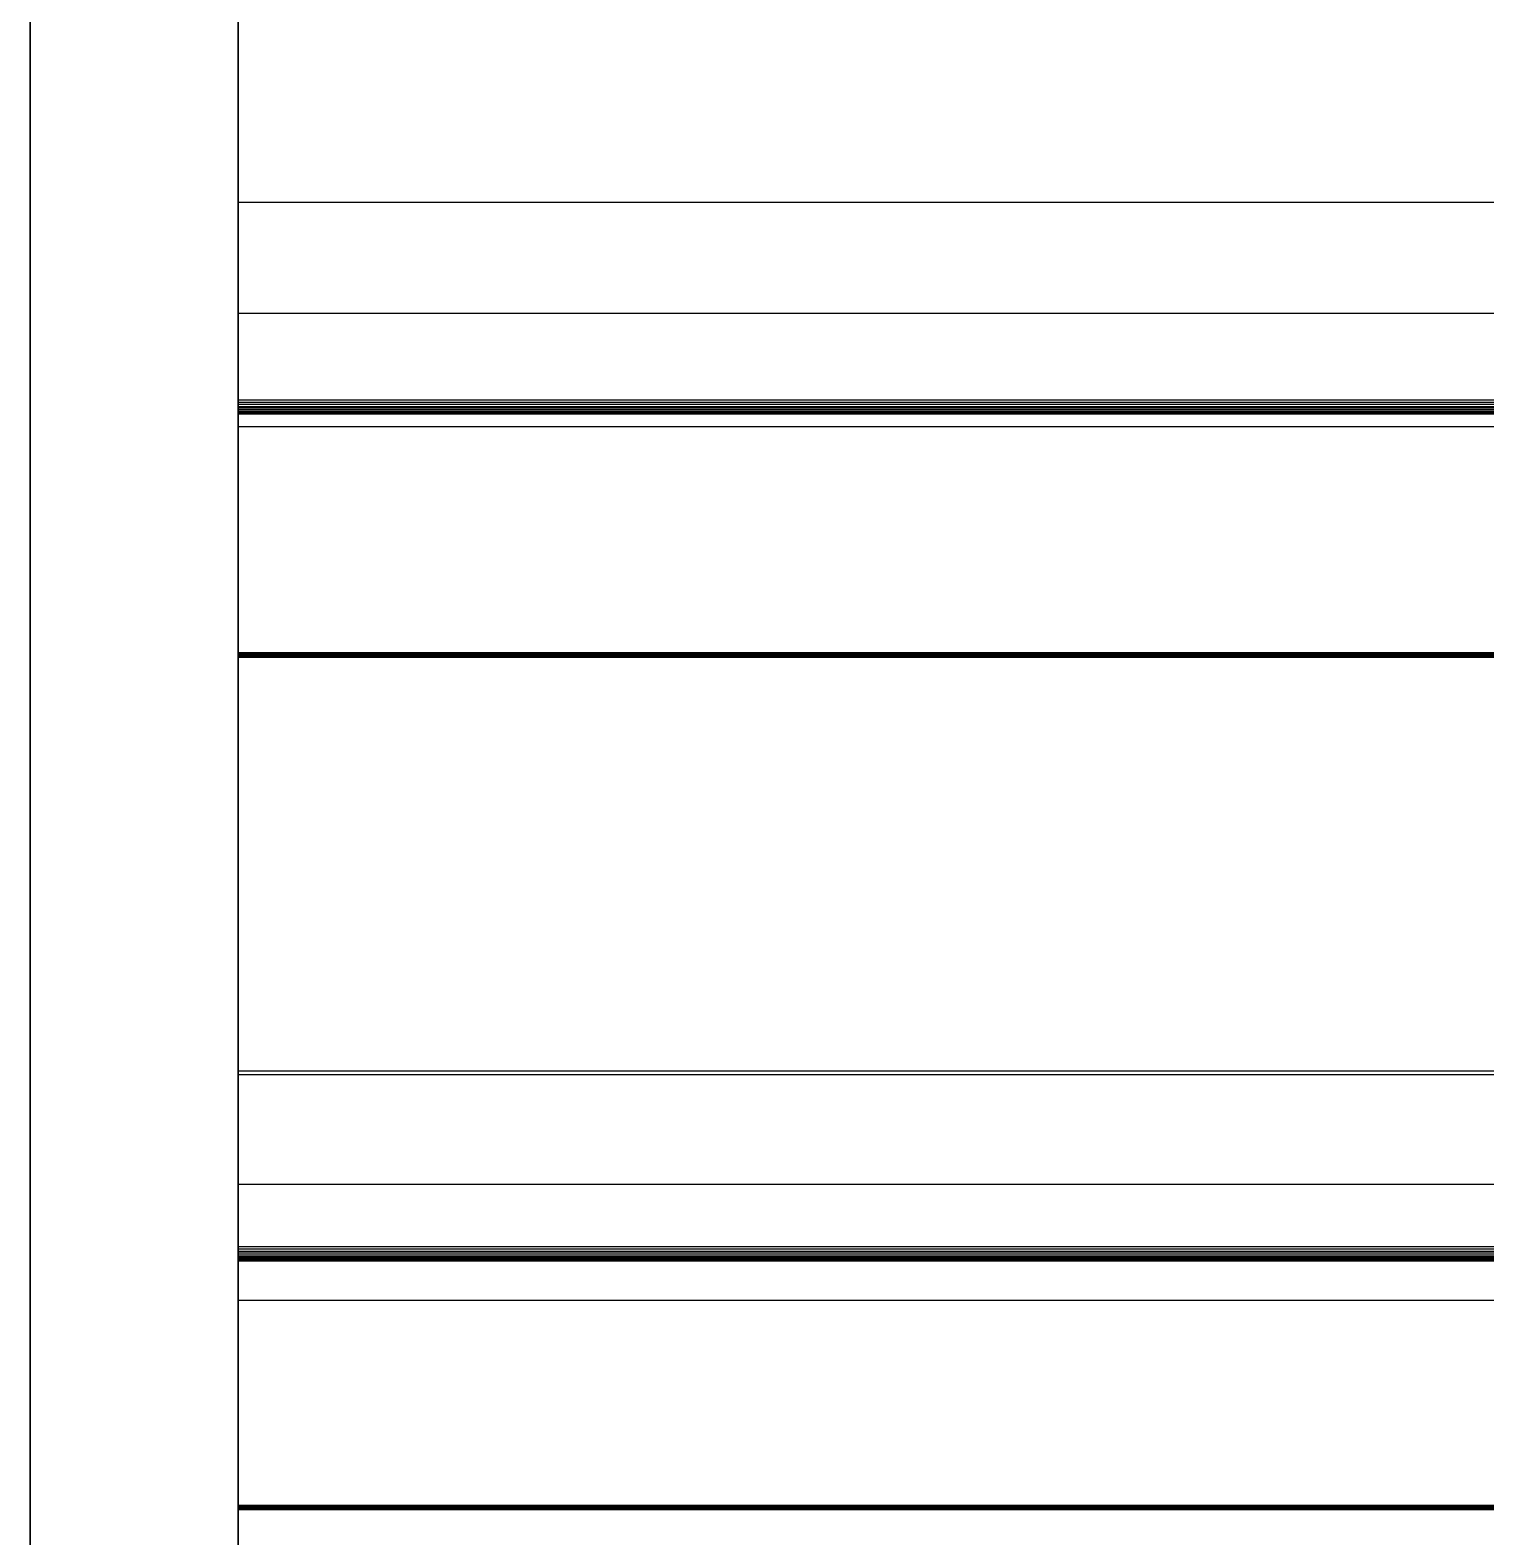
# Model space of a CAD drawing. Header units: millimetres. Extents: x -85 to 1059, y -155 to 155.
# Drawn here: x 1000 to 1003.5, y 114.548 to 118.171 of the extents above; entities that cross this region are included whole.
import ezdxf

# ---------------------------------------------------------------- set-up
doc = ezdxf.new("R2010")
doc.units = ezdxf.units.MM
doc.header["$MEASUREMENT"] = 0
doc.layers.add('Default', color=7, linetype='Continuous', true_color=0x000000)

msp = doc.modelspace()

# ---------------------------------------------------------------- linework, layer by layer
at = {"layer": 'Default'}
for points, knots in [([(1000, 0, -154), (1000, -154, -154), (1000, -154), (1000, -154, 154), (1000, 0, 154), (1000, 154, 154), (1000, 154), (1000, 154, -154), (1000, 0, -154)], [0, 0, 0, 241.902634, 241.902634, 483.805269, 483.805269, 725.707903, 725.707903, 967.610537, 967.610537, 967.610537]), ([(1000, 0, -150), (1000, -150, -150), (1000, -150), (1000, -150, 150), (1000, 0, 150), (1000, 150, 150), (1000, 150), (1000, 150, -150), (1000, 0, -150)], [0, 0, 0, 235.619449, 235.619449, 471.238898, 471.238898, 706.858347, 706.858347, 942.477796, 942.477796, 942.477796])]:
    msp.add_rational_spline(points, [1, 0.707106781187, 1, 0.707106781187, 1, 0.707106781187, 1, 0.707106781187, 1], degree=2, knots=knots, dxfattribs=at)
for points, degree, knots in [([(1000.5, 0.0018, 150.0005), (1000.5, 82.8446, 150.0005), (1000.5, 150.0018, 82.8432), (1000.5, 150.0018, 0.0004), (1000.5, 150.0018, -82.8427), (1000.5, 82.8446, -150), (1000.5, 0.0018, -150), (1000.5, -82.8411, -150), (1000.5, -149.9983, -82.8427), (1000.5, -149.9983, 0.0004), (1000.5, -149.9983, 82.8432), (1000.5, -82.8411, 150.0005), (1000.5, 0.0018, 150.0005)], 3, [-5, -5, -5, -5, -4, -4, -4, -3, -3, -3, -2, -2, -2, -1, -1, -1, -1]), ([(1000.5, 0.3488, 139.7504), (1000.5, -76.9709, 139.7504), (1000.5, -139.6511, 77.0702), (1000.5, -139.6511, -0.2498), (1000.5, -139.6511, -77.5699), (1000.5, -76.9709, -140.2497), (1000.5, 0.3488, -140.2497), (1000.5, 77.6689, -140.2497), (1000.5, 140.349, -77.5699), (1000.5, 140.349, -0.2498), (1000.5, 140.349, 77.0702), (1000.5, 77.6689, 139.7504), (1000.5, 0.3488, 139.7504)], 3, [20636, 20636, 20636, 20636, 20637, 20637, 20637, 20638, 20638, 20638, 20639, 20639, 20639, 20640, 20640, 20640, 20640]), ([(1000.5, 0.0018, 140.0004), (1000.5, -77.318, 140.0004), (1000.5, -139.9981, 77.3202), (1000.5, -139.9981, 0.0002), (1000.5, -139.9981, -77.3199), (1000.5, -77.318, -139.9997), (1000.5, 0.0018, -139.9997), (1000.5, 77.3215, -139.9997), (1000.5, 140.002, -77.3199), (1000.5, 140.002, 0.0002), (1000.5, 140.002, 77.3202), (1000.5, 77.3215, 140.0004), (1000.5, 0.0018, 140.0004)], 3, [-1, -1, -1, -1, 0, 0, 0, 1, 1, 1, 2, 2, 2, 3, 3, 3, 3]), ([(1000.5, 117.2816, 98.3867), (1000.5, 117.3192, 98.4022), (1000.5, 117.3568, 98.4177), (1000.5, 117.4012, 98.4361), (1000.5, 117.4457, 98.4544), (1000.5, 117.4903, 98.4724), (1000.5, 117.5349, 98.4904), (1000.5, 117.5799, 98.5088), (1000.5, 117.6249, 98.5271), (1000.5, 117.6702, 98.5451), (1000.5, 117.7155, 98.5631), (1000.5, 117.7612, 98.5814), (1000.5, 117.8069, 98.5998), (1000.5, 117.8528, 98.6179), (1000.5, 117.8986, 98.6361), (1000.5, 117.945, 98.6546), (1000.5, 117.9914, 98.6731), (1000.5, 118.038, 98.6913), (1000.5, 118.0845, 98.7095), (1000.5, 118.1315, 98.7278), (1000.5, 118.1784, 98.7462), (1000.5, 118.2255, 98.7645), (1000.5, 118.2726, 98.7829), (1000.5, 118.3202, 98.8012), (1000.5, 118.3678, 98.8196), (1000.5, 118.4156, 98.8379), (1000.5, 118.4634, 98.8562), (1000.5, 118.5116, 98.8746), (1000.5, 118.5597, 98.8929), (1000.5, 118.6084, 98.9113), (1000.5, 118.6571, 98.9296), (1000.5, 118.7058, 98.948), (1000.5, 118.7545, 98.9663), (1000.5, 118.8037, 98.9848), (1000.5, 118.8529, 99.0033), (1000.5, 118.9025, 99.0217), (1000.5, 118.952, 99.04), (1000.5, 119.0018, 99.0584), (1000.5, 119.0515, 99.0767), (1000.5, 119.1016, 99.0952), (1000.5, 119.1517, 99.1138), (1000.5, 119.2021, 99.1319), (1000.5, 119.2526, 99.1501)], 2, [2926, 2926, 2926, 2927, 2927, 2928, 2928, 2929, 2929, 2930, 2930, 2931, 2931, 2932, 2932, 2933, 2933, 2934, 2934, 2935, 2935, 2936, 2936, 2937, 2937, 2938, 2938, 2939, 2939, 2940, 2940, 2941, 2941, 2942, 2942, 2943, 2943, 2944, 2944, 2945, 2945, 2946, 2946, 2947, 2947, 2947]), ([(1000.5, 119.2526, -99.6504), (1000.5, 119.2021, -99.6317), (1000.5, 119.1517, -99.613), (1000.5, 119.1016, -99.5948), (1000.5, 119.0515, -99.5767), (1000.5, 119.0018, -99.5582), (1000.5, 118.952, -99.5396), (1000.5, 118.9025, -99.5213), (1000.5, 118.8529, -99.5029), (1000.5, 118.8037, -99.4846), (1000.5, 118.7545, -99.4663), (1000.5, 118.7058, -99.4479), (1000.5, 118.6571, -99.4296), (1000.5, 118.6084, -99.411), (1000.5, 118.5597, -99.3925), (1000.5, 118.5116, -99.3744), (1000.5, 118.4634, -99.3562), (1000.5, 118.4156, -99.3377), (1000.5, 118.3678, -99.3191), (1000.5, 118.3202, -99.3008), (1000.5, 118.2726, -99.2825), (1000.5, 118.2255, -99.2641), (1000.5, 118.1784, -99.2458), (1000.5, 118.1315, -99.2276), (1000.5, 118.0845, -99.2094), (1000.5, 118.038, -99.1911), (1000.5, 117.9914, -99.1727), (1000.5, 117.945, -99.1546), (1000.5, 117.8986, -99.1364), (1000.5, 117.8528, -99.1181), (1000.5, 117.8069, -99.0997), (1000.5, 117.7612, -99.0816), (1000.5, 117.7155, -99.0634), (1000.5, 117.6702, -99.045), (1000.5, 117.6249, -99.0267), (1000.5, 117.5799, -99.0085), (1000.5, 117.5349, -98.9904), (1000.5, 117.4903, -98.9722), (1000.5, 117.4457, -98.954), (1000.5, 117.4012, -98.9359), (1000.5, 117.3568, -98.9177), (1000.5, 117.3192, -98.9023), (1000.5, 117.2816, -98.887)], 2, [7507, 7507, 7507, 7508, 7508, 7509, 7509, 7510, 7510, 7511, 7511, 7512, 7512, 7513, 7513, 7514, 7514, 7515, 7515, 7516, 7516, 7517, 7517, 7518, 7518, 7519, 7519, 7520, 7520, 7521, 7521, 7522, 7522, 7523, 7523, 7524, 7524, 7525, 7525, 7526, 7526, 7527, 7527, 7528, 7528, 7528]), ([(1000.5, 117.7565, 100.9401), (1000.5, 117.7519, 100.932), (1000.5, 117.7473, 100.9239), (1000.5, 117.721, 100.877), (1000.5, 117.6947, 100.83), (1000.5, 117.6684, 100.7836), (1000.5, 117.6422, 100.7373), (1000.5, 117.6159, 100.691), (1000.5, 117.5896, 100.6448), (1000.5, 117.5633, 100.599), (1000.5, 117.537, 100.5531), (1000.5, 117.5109, 100.5076), (1000.5, 117.4848, 100.4621), (1000.5, 117.4589, 100.4169), (1000.5, 117.433, 100.3718), (1000.5, 117.4068, 100.327), (1000.5, 117.3807, 100.2822), (1000.5, 117.3548, 100.2377), (1000.5, 117.3289, 100.1933), (1000.5, 117.303, 100.149), (1000.5, 117.277, 100.1047), (1000.5, 117.2513, 100.0608), (1000.5, 117.2255, 100.0169), (1000.5, 117.1998, 99.9731), (1000.5, 117.174, 99.9294), (1000.5, 117.1483, 99.886), (1000.5, 117.1225, 99.8426), (1000.5, 117.0969, 99.7996), (1000.5, 117.0714, 99.7565), (1000.5, 117.0458, 99.714), (1000.5, 117.0202, 99.6715), (1000.5, 116.9948, 99.6292), (1000.5, 116.9694, 99.5868), (1000.5, 116.944, 99.5449), (1000.5, 116.9186, 99.5029), (1000.5, 116.893, 99.4609), (1000.5, 116.8675, 99.4189), (1000.5, 116.8422, 99.3776), (1000.5, 116.817, 99.3364), (1000.5, 116.792, 99.2951), (1000.5, 116.7669, 99.2538), (1000.5, 116.7417, 99.2131), (1000.5, 116.7165, 99.1723), (1000.5, 116.6951, 99.1379), (1000.5, 116.6738, 99.1035)], 2, [2883, 2883, 2883, 2884, 2884, 2885, 2885, 2886, 2886, 2887, 2887, 2888, 2888, 2889, 2889, 2890, 2890, 2891, 2891, 2892, 2892, 2893, 2893, 2894, 2894, 2895, 2895, 2896, 2896, 2897, 2897, 2898, 2898, 2899, 2899, 2900, 2900, 2901, 2901, 2902, 2902, 2903, 2903, 2904, 2904, 2905, 2905, 2905]), ([(1000.5, 116.6706, -99.5975), (1000.5, 116.6935, -99.6347), (1000.5, 116.7165, -99.6719), (1000.5, 116.7417, -99.7128), (1000.5, 116.7669, -99.7538), (1000.5, 116.792, -99.7949), (1000.5, 116.817, -99.836), (1000.5, 116.8422, -99.8776), (1000.5, 116.8675, -99.9192), (1000.5, 116.893, -99.9608), (1000.5, 116.9186, -100.0025), (1000.5, 116.944, -100.0445), (1000.5, 116.9694, -100.0864), (1000.5, 116.9948, -100.1288), (1000.5, 117.0202, -100.1711), (1000.5, 117.0458, -100.214), (1000.5, 117.0714, -100.2568), (1000.5, 117.0969, -100.2997), (1000.5, 117.1225, -100.3426), (1000.5, 117.1483, -100.3859), (1000.5, 117.174, -100.4293), (1000.5, 117.1998, -100.4729), (1000.5, 117.2255, -100.5165), (1000.5, 117.2513, -100.5604), (1000.5, 117.277, -100.6043), (1000.5, 117.303, -100.6486), (1000.5, 117.3289, -100.6929), (1000.5, 117.3548, -100.7373), (1000.5, 117.3807, -100.7818), (1000.5, 117.4068, -100.8267), (1000.5, 117.433, -100.8717), (1000.5, 117.4589, -100.9171), (1000.5, 117.4848, -100.9624), (1000.5, 117.5109, -101.0077), (1000.5, 117.537, -101.053), (1000.5, 117.5633, -101.0989), (1000.5, 117.5896, -101.1448), (1000.5, 117.6159, -101.191), (1000.5, 117.6422, -101.2372), (1000.5, 117.6684, -101.2836), (1000.5, 117.6947, -101.33), (1000.5, 117.721, -101.3767), (1000.5, 117.7473, -101.4235), (1000.5, 117.7519, -101.4316), (1000.5, 117.7565, -101.4397)], 2, [7548, 7548, 7548, 7549.045455, 7549.045455, 7550.090909, 7550.090909, 7551.136364, 7551.136364, 7552.181818, 7552.181818, 7553.227273, 7553.227273, 7554.272727, 7554.272727, 7555.318182, 7555.318182, 7556.363636, 7556.363636, 7557.409091, 7557.409091, 7558.454545, 7558.454545, 7559.5, 7559.5, 7560.545455, 7560.545455, 7561.590909, 7561.590909, 7562.636364, 7562.636364, 7563.681818, 7563.681818, 7564.727273, 7564.727273, 7565.772727, 7565.772727, 7566.818182, 7566.818182, 7567.863636, 7567.863636, 7568.909091, 7568.909091, 7569.954545, 7569.954545, 7571, 7571, 7571]), ([(1000.5, 117.2657, -98.8813), (1000.5, 117.2638, -98.881), (1000.5, 117.2619, -98.8806), (1000.5, 117.2599, -98.8803), (1000.5, 117.258, -98.8799)], 2, [7531, 7531, 7531, 7532, 7532, 7533, 7533, 7533]), ([(1000.5, 117.2516, 98.3807), (1000.5, 117.253, 98.3807), (1000.5, 117.2544, 98.3807), (1000.5, 117.2562, 98.3807), (1000.5, 117.258, 98.3807)], 2, [2919, 2919, 2919, 2920, 2920, 2921, 2921, 2921]), ([(1000.5, 116.6643, 99.0704), (1000.5, 116.7599, 98.958), (1000.5, 116.8555, 98.8457), (1000.5, 116.9565, 98.7268), (1000.5, 117.0576, 98.6079), (1000.5, 117.1527, 98.4953), (1000.5, 117.2477, 98.3828)], 2, [2914, 2914, 2914, 2915, 2915, 2916, 2916, 2917, 2917, 2917]), ([(1000.5, 117.2477, -98.8828), (1000.5, 117.1527, -98.9953), (1000.5, 117.0576, -99.1078), (1000.5, 116.9565, -99.2269), (1000.5, 116.8555, -99.346), (1000.5, 116.7599, -99.4578), (1000.5, 116.6643, -99.5696)], 2, [7537, 7537, 7537, 7538, 7538, 7539, 7539, 7540, 7540, 7540]), ([(1000.5, 115.2454, 100.7517), (1000.5, 115.2826, 100.7679), (1000.5, 115.3198, 100.7842), (1000.5, 115.3639, 100.8034), (1000.5, 115.408, 100.8226), (1000.5, 115.4523, 100.8415), (1000.5, 115.4966, 100.8604), (1000.5, 115.5412, 100.8796), (1000.5, 115.5858, 100.8988), (1000.5, 115.6308, 100.9179), (1000.5, 115.6758, 100.9369), (1000.5, 115.7209, 100.9561), (1000.5, 115.7661, 100.9754), (1000.5, 115.8116, 100.9946), (1000.5, 115.8571, 101.0138), (1000.5, 115.903, 101.0329), (1000.5, 115.9488, 101.0519), (1000.5, 115.995, 101.0712), (1000.5, 116.0412, 101.0904), (1000.5, 116.0878, 101.1098), (1000.5, 116.1344, 101.1292), (1000.5, 116.1811, 101.1484), (1000.5, 116.2279, 101.1676), (1000.5, 116.2751, 101.187), (1000.5, 116.3224, 101.2064), (1000.5, 116.3699, 101.2257), (1000.5, 116.4173, 101.2449), (1000.5, 116.4651, 101.2641), (1000.5, 116.5129, 101.2834), (1000.5, 116.5611, 101.3029), (1000.5, 116.6092, 101.3225), (1000.5, 116.6575, 101.3419), (1000.5, 116.7059, 101.3613), (1000.5, 116.7547, 101.3805), (1000.5, 116.8036, 101.3998), (1000.5, 116.8526, 101.4192), (1000.5, 116.9017, 101.4386), (1000.5, 116.9511, 101.458), (1000.5, 117.0004, 101.4774), (1000.5, 117.0504, 101.497), (1000.5, 117.1003, 101.5165), (1000.5, 117.1502, 101.5358), (1000.5, 117.2001, 101.555), (1000.5, 117.2088, 101.5583), (1000.5, 117.2174, 101.5617)], 2, [2859, 2859, 2859, 2860, 2860, 2861, 2861, 2862, 2862, 2863, 2863, 2864, 2864, 2865, 2865, 2866, 2866, 2867, 2867, 2868, 2868, 2869, 2869, 2870, 2870, 2871, 2871, 2872, 2872, 2873, 2873, 2874, 2874, 2875, 2875, 2876, 2876, 2877, 2877, 2878, 2878, 2879, 2879, 2880, 2880, 2881, 2881, 2881]), ([(1000.5, 117.2174, -102.0616), (1000.5, 117.2088, -102.0583), (1000.5, 117.2001, -102.0549), (1000.5, 117.1502, -102.0355), (1000.5, 117.1003, -102.0161), (1000.5, 117.0504, -101.9967), (1000.5, 117.0004, -101.9773), (1000.5, 116.9511, -101.9579), (1000.5, 116.9017, -101.9385), (1000.5, 116.8526, -101.9191), (1000.5, 116.8036, -101.8997), (1000.5, 116.7547, -101.8801), (1000.5, 116.7059, -101.8606), (1000.5, 116.6575, -101.8413), (1000.5, 116.6092, -101.8221), (1000.5, 116.5611, -101.8029), (1000.5, 116.5129, -101.7837), (1000.5, 116.4651, -101.7642), (1000.5, 116.4173, -101.7448), (1000.5, 116.3699, -101.7254), (1000.5, 116.3224, -101.706), (1000.5, 116.2751, -101.6868), (1000.5, 116.2279, -101.6676), (1000.5, 116.1811, -101.6482), (1000.5, 116.1344, -101.6288), (1000.5, 116.0878, -101.6096), (1000.5, 116.0412, -101.5903), (1000.5, 115.995, -101.5711), (1000.5, 115.9488, -101.5519), (1000.5, 115.903, -101.5327), (1000.5, 115.8571, -101.5134), (1000.5, 115.8116, -101.4942), (1000.5, 115.7661, -101.475), (1000.5, 115.7209, -101.4559), (1000.5, 115.6758, -101.4369), (1000.5, 115.6308, -101.4176), (1000.5, 115.5858, -101.3984), (1000.5, 115.5412, -101.3792), (1000.5, 115.4966, -101.36), (1000.5, 115.4523, -101.3409), (1000.5, 115.408, -101.3219), (1000.5, 115.3639, -101.303), (1000.5, 115.3198, -101.2841), (1000.5, 115.2798, -101.2667), (1000.5, 115.2397, -101.2492)], 2, [7573, 7573, 7573, 7574.045455, 7574.045455, 7575.090909, 7575.090909, 7576.136364, 7576.136364, 7577.181818, 7577.181818, 7578.227273, 7578.227273, 7579.272727, 7579.272727, 7580.318182, 7580.318182, 7581.363636, 7581.363636, 7582.409091, 7582.409091, 7583.454545, 7583.454545, 7584.5, 7584.5, 7585.545455, 7585.545455, 7586.590909, 7586.590909, 7587.636364, 7587.636364, 7588.681818, 7588.681818, 7589.727273, 7589.727273, 7590.772727, 7590.772727, 7591.818182, 7591.818182, 7592.863636, 7592.863636, 7593.909091, 7593.909091, 7594.954545, 7594.954545, 7596, 7596, 7596]), ([(1000.5, 116.6706, 99.0979), (1000.5, 116.6694, 99.0954), (1000.5, 116.6681, 99.093), (1000.5, 116.6671, 99.0908), (1000.5, 116.666, 99.0887)], 2, [2906, 2906, 2906, 2907, 2907, 2908, 2908, 2908]), ([(1000.5, 114.6231, -101.9551), (1000.5, 114.6437, -101.99), (1000.5, 114.6644, -102.025), (1000.5, 114.6887, -102.0664), (1000.5, 114.713, -102.1079), (1000.5, 114.7374, -102.1495), (1000.5, 114.7617, -102.1911), (1000.5, 114.7861, -102.2329), (1000.5, 114.8104, -102.2747), (1000.5, 114.8349, -102.3171), (1000.5, 114.8594, -102.3594), (1000.5, 114.884, -102.4021), (1000.5, 114.9085, -102.4448), (1000.5, 114.933, -102.4876), (1000.5, 114.9575, -102.5305), (1000.5, 114.9822, -102.5735), (1000.5, 115.0069, -102.6166), (1000.5, 115.0318, -102.6601), (1000.5, 115.0566, -102.7037), (1000.5, 115.0813, -102.7476), (1000.5, 115.106, -102.7915), (1000.5, 115.1309, -102.8356), (1000.5, 115.1558, -102.8797), (1000.5, 115.1808, -102.9242), (1000.5, 115.2059, -102.9686), (1000.5, 115.2307, -103.0134), (1000.5, 115.2556, -103.0582), (1000.5, 115.2807, -103.1032), (1000.5, 115.3057, -103.1482), (1000.5, 115.3308, -103.1937), (1000.5, 115.3558, -103.2392), (1000.5, 115.381, -103.2847), (1000.5, 115.4062, -103.3302), (1000.5, 115.4313, -103.3764), (1000.5, 115.4563, -103.4227), (1000.5, 115.4817, -103.4689), (1000.5, 115.5071, -103.5151), (1000.5, 115.5324, -103.562), (1000.5, 115.5576, -103.6089), (1000.5, 115.583, -103.6557), (1000.5, 115.6084, -103.7024), (1000.5, 115.6338, -103.7499), (1000.5, 115.6592, -103.7973), (1000.5, 115.6634, -103.8054), (1000.5, 115.6677, -103.8135)], 2, [7616, 7616, 7616, 7617, 7617, 7618, 7618, 7619, 7619, 7620, 7620, 7621, 7621, 7622, 7622, 7623, 7623, 7624, 7624, 7625, 7625, 7626, 7626, 7627, 7627, 7628, 7628, 7629, 7629, 7630, 7630, 7631, 7631, 7632, 7632, 7633, 7633, 7634, 7634, 7635, 7635, 7636, 7636, 7637, 7637, 7638, 7638, 7638]), ([(1000.5, 115.6592, 103.2974), (1000.5, 115.6338, 103.2503), (1000.5, 115.6084, 103.2032), (1000.5, 115.583, 103.1559), (1000.5, 115.5576, 103.1086), (1000.5, 115.5324, 103.0622), (1000.5, 115.5071, 103.0158), (1000.5, 115.4817, 102.9693), (1000.5, 115.4563, 102.9227), (1000.5, 115.4313, 102.8768), (1000.5, 115.4062, 102.831), (1000.5, 115.381, 102.7851), (1000.5, 115.3558, 102.7393), (1000.5, 115.3308, 102.6939), (1000.5, 115.3057, 102.6486), (1000.5, 115.2807, 102.6034), (1000.5, 115.2556, 102.5583), (1000.5, 115.2307, 102.5135), (1000.5, 115.2059, 102.4687), (1000.5, 115.1808, 102.4242), (1000.5, 115.1558, 102.3798), (1000.5, 115.1309, 102.3357), (1000.5, 115.106, 102.2916), (1000.5, 115.0813, 102.2478), (1000.5, 115.0566, 102.2041), (1000.5, 115.0318, 102.1607), (1000.5, 115.0069, 102.1173), (1000.5, 114.9822, 102.0739), (1000.5, 114.9575, 102.0305), (1000.5, 114.933, 101.9877), (1000.5, 114.9085, 101.9448), (1000.5, 114.884, 101.9023), (1000.5, 114.8594, 101.8598), (1000.5, 114.8349, 101.8176), (1000.5, 114.8104, 101.7755), (1000.5, 114.7861, 101.7335), (1000.5, 114.7617, 101.6915), (1000.5, 114.7374, 101.6497), (1000.5, 114.713, 101.6079), (1000.5, 114.6887, 101.5666), (1000.5, 114.6644, 101.5254), (1000.5, 114.6421, 101.4878), (1000.5, 114.6199, 101.4502)], 2, [2817, 2817, 2817, 2818.047619, 2818.047619, 2819.095238, 2819.095238, 2820.142857, 2820.142857, 2821.190476, 2821.190476, 2822.238095, 2822.238095, 2823.285714, 2823.285714, 2824.333333, 2824.333333, 2825.380952, 2825.380952, 2826.428571, 2826.428571, 2827.47619, 2827.47619, 2828.52381, 2828.52381, 2829.571429, 2829.571429, 2830.619048, 2830.619048, 2831.666667, 2831.666667, 2832.714286, 2832.714286, 2833.761905, 2833.761905, 2834.809524, 2834.809524, 2835.857143, 2835.857143, 2836.904762, 2836.904762, 2837.952381, 2837.952381, 2839, 2839, 2839]), ([(1000.5, 115.2214, 100.7447), (1000.5, 115.2235, 100.745), (1000.5, 115.2256, 100.7454), (1000.5, 115.2277, 100.7457), (1000.5, 115.2299, 100.7461)], 2, [2854, 2854, 2854, 2855, 2855, 2856, 2856, 2856]), ([(1000.5, 114.6139, 101.422), (1000.5, 114.7118, 101.3119), (1000.5, 114.8097, 101.2019), (1000.5, 114.9131, 101.0849), (1000.5, 115.0164, 100.968), (1000.5, 115.1138, 100.8574), (1000.5, 115.2112, 100.7468)], 2, [2847, 2847, 2847, 2848, 2848, 2849, 2849, 2850, 2850, 2850]), ([(1000.5, 115.2112, -101.2467), (1000.5, 115.1138, -101.3573), (1000.5, 115.0164, -101.4679), (1000.5, 114.9131, -101.5847), (1000.5, 114.8097, -101.7015), (1000.5, 114.7118, -101.8117), (1000.5, 114.6139, -101.9219)], 2, [7604, 7604, 7604, 7605, 7605, 7606, 7606, 7607, 7607, 7607]), ([(1000.5, 113.1612, 103.0744), (1000.5, 113.1982, 103.0913), (1000.5, 113.2353, 103.1083), (1000.5, 113.2788, 103.1282), (1000.5, 113.3224, 103.1481), (1000.5, 113.3661, 103.1682), (1000.5, 113.4099, 103.1884), (1000.5, 113.4542, 103.2083), (1000.5, 113.4984, 103.2282), (1000.5, 113.5431, 103.2483), (1000.5, 113.5877, 103.2684), (1000.5, 113.6325, 103.2885), (1000.5, 113.6773, 103.3086), (1000.5, 113.7223, 103.3288), (1000.5, 113.7672, 103.3489), (1000.5, 113.8129, 103.369), (1000.5, 113.8586, 103.3891), (1000.5, 113.9043, 103.4094), (1000.5, 113.95, 103.4297), (1000.5, 113.9962, 103.4498), (1000.5, 114.0424, 103.4699), (1000.5, 114.0888, 103.4902), (1000.5, 114.1352, 103.5104), (1000.5, 114.1819, 103.5307), (1000.5, 114.2287, 103.551), (1000.5, 114.2758, 103.5713), (1000.5, 114.3229, 103.5916), (1000.5, 114.3703, 103.612), (1000.5, 114.4178, 103.6325), (1000.5, 114.4654, 103.6528), (1000.5, 114.513, 103.6731), (1000.5, 114.5612, 103.6934), (1000.5, 114.6093, 103.7136), (1000.5, 114.6577, 103.7339), (1000.5, 114.706, 103.7542), (1000.5, 114.7547, 103.7747), (1000.5, 114.8033, 103.7951), (1000.5, 114.8522, 103.8156), (1000.5, 114.9011, 103.8361), (1000.5, 114.9505, 103.8565), (1000.5, 114.9998, 103.877), (1000.5, 115.0496, 103.8973), (1000.5, 115.0993, 103.9175), (1000.5, 115.1078, 103.9211), (1000.5, 115.1163, 103.9246)], 2, [2792, 2792, 2792, 2793, 2793, 2794, 2794, 2795, 2795, 2796, 2796, 2797, 2797, 2798, 2798, 2799, 2799, 2800, 2800, 2801, 2801, 2802, 2802, 2803, 2803, 2804, 2804, 2805, 2805, 2806, 2806, 2807, 2807, 2808, 2808, 2809, 2809, 2810, 2810, 2811, 2811, 2812, 2812, 2813, 2813, 2814, 2814, 2814]), ([(1000.5, 115.1163, -104.4245), (1000.5, 115.1078, -104.421), (1000.5, 115.0993, -104.4175), (1000.5, 115.0496, -104.3969), (1000.5, 114.9998, -104.3762), (1000.5, 114.9505, -104.3559), (1000.5, 114.9011, -104.3356), (1000.5, 114.8522, -104.3152), (1000.5, 114.8033, -104.2947), (1000.5, 114.7547, -104.2744), (1000.5, 114.706, -104.2542), (1000.5, 114.6577, -104.2337), (1000.5, 114.6093, -104.2132), (1000.5, 114.5612, -104.1928), (1000.5, 114.513, -104.1723), (1000.5, 114.4654, -104.152), (1000.5, 114.4178, -104.1317), (1000.5, 114.3703, -104.1115), (1000.5, 114.3229, -104.0912), (1000.5, 114.2758, -104.0709), (1000.5, 114.2287, -104.0506), (1000.5, 114.1819, -104.0303), (1000.5, 114.1352, -104.01), (1000.5, 114.0888, -103.9899), (1000.5, 114.0424, -103.9698), (1000.5, 113.9962, -103.9495), (1000.5, 113.95, -103.9292), (1000.5, 113.9043, -103.909), (1000.5, 113.8586, -103.8887), (1000.5, 113.8129, -103.8686), (1000.5, 113.7672, -103.8485), (1000.5, 113.7223, -103.8284), (1000.5, 113.6773, -103.8082), (1000.5, 113.6325, -103.7883), (1000.5, 113.5877, -103.7684), (1000.5, 113.5431, -103.7481), (1000.5, 113.4984, -103.7278), (1000.5, 113.4542, -103.7079), (1000.5, 113.4099, -103.6879), (1000.5, 113.3661, -103.668), (1000.5, 113.3224, -103.6481), (1000.5, 113.2788, -103.6282), (1000.5, 113.2353, -103.6082), (1000.5, 113.1982, -103.5913), (1000.5, 113.1612, -103.5744)], 2, [7640, 7640, 7640, 7641, 7641, 7642, 7642, 7643, 7643, 7644, 7644, 7645, 7645, 7646, 7646, 7647, 7647, 7648, 7648, 7649, 7649, 7650, 7650, 7651, 7651, 7652, 7652, 7653, 7653, 7654, 7654, 7655, 7655, 7656, 7656, 7657, 7657, 7658, 7658, 7659, 7659, 7660, 7660, 7661, 7661, 7662, 7662, 7662]), ([(1000.5, 114.6157, -101.9403), (1000.5, 114.6167, -101.9426), (1000.5, 114.6178, -101.9449), (1000.5, 114.6188, -101.9472), (1000.5, 114.6199, -101.9495)], 2, [7613, 7613, 7613, 7614, 7614, 7615, 7615, 7615]), ([(1000.5, 114.6139, -101.9219), (1000.5, 114.6136, -101.923), (1000.5, 114.6132, -101.9241), (1000.5, 114.6128, -101.9251), (1000.5, 114.6125, -101.9262)], 2, [7607, 7607, 7607, 7608, 7608, 7609, 7609, 7609])]:
    msp.add_open_spline(points, degree=degree, knots=knots, dxfattribs=at)
for points in [[(1007, 117.7565, 100.9401), (1003.75, 117.7565, 100.9401), (1000.5, 117.7565, 100.9401)], [(1000.5, 117.4901, 101.2537), (1000.5, 117.6233, 101.0969), (1000.5, 117.7565, 100.9401)], [(1007, 117.7565, -101.4397), (1003.75, 117.7565, -101.4397), (1000.5, 117.7565, -101.4397)], [(1000.5, 117.7565, -101.4397), (1000.5, 117.6233, -101.5965), (1000.5, 117.4901, -101.7533)], [(1007, 117.4901, 101.2537), (1003.75, 117.4901, 101.2537), (1000.5, 117.4901, 101.2537)], [(1000.5, 117.2174, 101.5617), (1000.5, 117.3538, 101.4077), (1000.5, 117.4901, 101.2537)], [(1007, 117.4901, -101.7533), (1003.75, 117.4901, -101.7533), (1000.5, 117.4901, -101.7533)], [(1000.5, 117.4901, -101.7533), (1000.5, 117.3538, -101.9075), (1000.5, 117.2174, -102.0616)], [(1007, 117.2816, 98.3867), (1003.75, 117.2816, 98.3867), (1000.5, 117.2816, 98.3867)], [(1000.5, 117.276, 98.3849), (1000.5, 117.2788, 98.3858), (1000.5, 117.2816, 98.3867)], [(1007, 117.2816, -98.887), (1003.75, 117.2816, -98.887), (1000.5, 117.2816, -98.887)], [(1000.5, 117.2816, -98.887), (1000.5, 117.2788, -98.8858), (1000.5, 117.276, -98.8845)], [(1007, 117.276, 98.3849), (1003.75, 117.276, 98.3849), (1000.5, 117.276, 98.3849)], [(1000.5, 117.2707, 98.3832), (1000.5, 117.2733, 98.384), (1000.5, 117.276, 98.3849)], [(1007, 117.276, -98.8845), (1003.75, 117.276, -98.8845), (1000.5, 117.276, -98.8845)], [(1000.5, 117.276, -98.8845), (1000.5, 117.2733, -98.8836), (1000.5, 117.2707, -98.8828)], [(1007, 117.2707, 98.3832), (1003.75, 117.2707, 98.3832), (1000.5, 117.2707, 98.3832)], [(1000.5, 117.2657, 98.3821), (1000.5, 117.2682, 98.3826), (1000.5, 117.2707, 98.3832)], [(1007, 117.2707, -98.8828), (1003.75, 117.2707, -98.8828), (1000.5, 117.2707, -98.8828)], [(1000.5, 117.2707, -98.8828), (1000.5, 117.2682, -98.8821), (1000.5, 117.2657, -98.8813)], [(1007, 117.2657, 98.3821), (1003.75, 117.2657, 98.3821), (1000.5, 117.2657, 98.3821)], [(1000.5, 117.2619, 98.381), (1000.5, 117.2638, 98.3816), (1000.5, 117.2657, 98.3821)], [(1007, 117.2657, -98.8813), (1003.75, 117.2657, -98.8813), (1000.5, 117.2657, -98.8813)], [(1007, 117.2619, 98.381), (1003.75, 117.2619, 98.381), (1000.5, 117.2619, 98.381)], [(1000.5, 117.258, 98.3807), (1000.5, 117.2599, 98.3809), (1000.5, 117.2619, 98.381)], [(1007, 117.258, 98.3807), (1003.75, 117.258, 98.3807), (1000.5, 117.258, 98.3807)], [(1007, 117.258, -98.8799), (1003.75, 117.258, -98.8799), (1000.5, 117.258, -98.8799)], [(1000.5, 117.258, -98.8799), (1000.5, 117.2562, -98.8799), (1000.5, 117.2544, -98.8799)], [(1007, 117.2544, -98.8799), (1003.75, 117.2544, -98.8799), (1000.5, 117.2544, -98.8799)], [(1000.5, 117.2544, -98.8799), (1000.5, 117.253, -98.8803), (1000.5, 117.2516, -98.8806)], [(1007, 117.2516, 98.3807), (1003.75, 117.2516, 98.3807), (1000.5, 117.2516, 98.3807)], [(1000.5, 117.2495, 98.3818), (1000.5, 117.2506, 98.3812), (1000.5, 117.2516, 98.3807)], [(1007, 117.2516, -98.8806), (1003.75, 117.2516, -98.8806), (1000.5, 117.2516, -98.8806)], [(1000.5, 117.2516, -98.8806), (1000.5, 117.2506, -98.881), (1000.5, 117.2495, -98.8813)], [(1007, 117.2495, 98.3818), (1003.75, 117.2495, 98.3818), (1000.5, 117.2495, 98.3818)], [(1000.5, 117.2477, 98.3828), (1000.5, 117.2486, 98.3823), (1000.5, 117.2495, 98.3818)], [(1007, 117.2495, -98.8813), (1003.75, 117.2495, -98.8813), (1000.5, 117.2495, -98.8813)], [(1000.5, 117.2495, -98.8813), (1000.5, 117.2486, -98.8821), (1000.5, 117.2477, -98.8828)], [(1007, 117.2477, 98.3828), (1003.75, 117.2477, 98.3828), (1000.5, 117.2477, 98.3828)], [(1007, 117.2477, -98.8828), (1003.75, 117.2477, -98.8828), (1000.5, 117.2477, -98.8828)], [(1007, 117.2174, 101.5617), (1003.75, 117.2174, 101.5617), (1000.5, 117.2174, 101.5617)], [(1007, 117.2174, -102.0616), (1003.75, 117.2174, -102.0616), (1000.5, 117.2174, -102.0616)], [(1007, 116.6738, 99.1035), (1003.75, 116.6738, 99.1035), (1000.5, 116.6738, 99.1035)], [(1000.5, 116.6738, 99.1035), (1000.5, 116.6722, 99.1007), (1000.5, 116.6706, 99.0979)], [(1007, 116.6706, 99.0979), (1003.75, 116.6706, 99.0979), (1000.5, 116.6706, 99.0979)], [(1007, 116.6706, -99.5975), (1003.75, 116.6706, -99.5975), (1000.5, 116.6706, -99.5975)], [(1000.5, 116.6681, -99.5929), (1000.5, 116.6694, -99.5952), (1000.5, 116.6706, -99.5975)], [(1007, 116.6681, -99.5929), (1003.75, 116.6681, -99.5929), (1000.5, 116.6681, -99.5929)], [(1000.5, 116.666, -99.5883), (1000.5, 116.6671, -99.5906), (1000.5, 116.6681, -99.5929)], [(1007, 116.666, 99.0887), (1003.75, 116.666, 99.0887), (1000.5, 116.666, 99.0887)], [(1000.5, 116.666, 99.0887), (1000.5, 116.6653, 99.0866), (1000.5, 116.6646, 99.0845)], [(1007, 116.666, -99.5883), (1003.75, 116.666, -99.5883), (1000.5, 116.666, -99.5883)], [(1000.5, 116.6646, -99.5841), (1000.5, 116.6653, -99.5862), (1000.5, 116.666, -99.5883)], [(1007, 116.6646, 99.0845), (1003.75, 116.6646, 99.0845), (1000.5, 116.6646, 99.0845)], [(1000.5, 116.6646, 99.0845), (1000.5, 116.6641, 99.0825), (1000.5, 116.6635, 99.0806)], [(1007, 116.6646, -99.5841), (1003.75, 116.6646, -99.5841), (1000.5, 116.6646, -99.5841)], [(1000.5, 116.6635, -99.5806), (1000.5, 116.6641, -99.5823), (1000.5, 116.6646, -99.5841)], [(1007, 116.6643, 99.0704), (1003.75, 116.6643, 99.0704), (1000.5, 116.6643, 99.0704)], [(1000.5, 116.6632, 99.0725), (1000.5, 116.6637, 99.0714), (1000.5, 116.6643, 99.0704)], [(1007, 116.6643, -99.5696), (1003.75, 116.6643, -99.5696), (1000.5, 116.6643, -99.5696)], [(1000.5, 116.6643, -99.5696), (1000.5, 116.6637, -99.5707), (1000.5, 116.6632, -99.5717)], [(1007, 116.6635, 99.0806), (1003.75, 116.6635, 99.0806), (1000.5, 116.6635, 99.0806)], [(1000.5, 116.6635, 99.0806), (1000.5, 116.6632, 99.079), (1000.5, 116.6628, 99.0774)], [(1007, 116.6635, -99.5806), (1003.75, 116.6635, -99.5806), (1000.5, 116.6635, -99.5806)], [(1000.5, 116.6628, -99.5774), (1000.5, 116.6632, -99.579), (1000.5, 116.6635, -99.5806)], [(1007, 116.6632, 99.0725), (1003.75, 116.6632, 99.0725), (1000.5, 116.6632, 99.0725)], [(1000.5, 116.6628, 99.0746), (1000.5, 116.663, 99.0736), (1000.5, 116.6632, 99.0725)], [(1007, 116.6632, -99.5717), (1003.75, 116.6632, -99.5717), (1000.5, 116.6632, -99.5717)], [(1000.5, 116.6632, -99.5717), (1000.5, 116.663, -99.5731), (1000.5, 116.6628, -99.5746)], [(1007, 116.6628, 99.0774), (1003.75, 116.6628, 99.0774), (1000.5, 116.6628, 99.0774)], [(1007, 116.6628, 99.0746), (1003.75, 116.6628, 99.0746), (1000.5, 116.6628, 99.0746)], [(1000.5, 116.6628, 99.0774), (1000.5, 116.6628, 99.076), (1000.5, 116.6628, 99.0746)], [(1007, 116.6628, -99.5746), (1003.75, 116.6628, -99.5746), (1000.5, 116.6628, -99.5746)], [(1007, 116.6628, -99.5774), (1003.75, 116.6628, -99.5774), (1000.5, 116.6628, -99.5774)], [(1000.5, 116.6628, -99.5746), (1000.5, 116.6628, -99.576), (1000.5, 116.6628, -99.5774)], [(1007, 115.6677, 103.3139), (1003.75, 115.6677, 103.3139), (1000.5, 115.6677, 103.3139)], [(1000.5, 115.3953, 103.6219), (1000.5, 115.5315, 103.4679), (1000.5, 115.6677, 103.3139)], [(1000.5, 115.6677, 103.3139), (1000.5, 115.6634, 103.3056), (1000.5, 115.6592, 103.2974)], [(1007, 115.6677, -103.8135), (1003.75, 115.6677, -103.8135), (1000.5, 115.6677, -103.8135)], [(1000.5, 115.6677, -103.8135), (1000.5, 115.5315, -103.9677), (1000.5, 115.3953, -104.1219)], [(1007, 115.6592, 103.2974), (1003.75, 115.6592, 103.2974), (1000.5, 115.6592, 103.2974)], [(1007, 115.3953, 103.6219), (1003.75, 115.3953, 103.6219), (1000.5, 115.3953, 103.6219)], [(1000.5, 115.1163, 103.9246), (1000.5, 115.2558, 103.7733), (1000.5, 115.3953, 103.6219)], [(1007, 115.3953, -104.1219), (1003.75, 115.3953, -104.1219), (1000.5, 115.3953, -104.1219)], [(1000.5, 115.3953, -104.1219), (1000.5, 115.2558, -104.2732), (1000.5, 115.1163, -104.4245)], [(1007, 115.2454, 100.7517), (1003.75, 115.2454, 100.7517), (1000.5, 115.2454, 100.7517)], [(1000.5, 115.2397, 100.7496), (1000.5, 115.2426, 100.7507), (1000.5, 115.2454, 100.7517)], [(1007, 115.2397, 100.7496), (1003.75, 115.2397, 100.7496), (1000.5, 115.2397, 100.7496)], [(1000.5, 115.2344, 100.7475), (1000.5, 115.2371, 100.7485), (1000.5, 115.2397, 100.7496)], [(1007, 115.2397, -101.2492), (1003.75, 115.2397, -101.2492), (1000.5, 115.2397, -101.2492)], [(1000.5, 115.2397, -101.2492), (1000.5, 115.2371, -101.2483), (1000.5, 115.2344, -101.2474)], [(1007, 115.2344, 100.7475), (1003.75, 115.2344, 100.7475), (1000.5, 115.2344, 100.7475)], [(1000.5, 115.2299, 100.7461), (1000.5, 115.2322, 100.7468), (1000.5, 115.2344, 100.7475)], [(1007, 115.2344, -101.2474), (1003.75, 115.2344, -101.2474), (1000.5, 115.2344, -101.2474)], [(1000.5, 115.2344, -101.2474), (1000.5, 115.2322, -101.2467), (1000.5, 115.2299, -101.246)], [(1007, 115.2299, 100.7461), (1003.75, 115.2299, 100.7461), (1000.5, 115.2299, 100.7461)], [(1007, 115.2299, -101.246), (1003.75, 115.2299, -101.246), (1000.5, 115.2299, -101.246)], [(1000.5, 115.2299, -101.246), (1000.5, 115.2277, -101.2453), (1000.5, 115.2256, -101.2446)], [(1007, 115.2256, -101.2446), (1003.75, 115.2256, -101.2446), (1000.5, 115.2256, -101.2446)], [(1000.5, 115.2256, -101.2446), (1000.5, 115.2235, -101.2444), (1000.5, 115.2214, -101.2443)], [(1007, 115.2214, 100.7447), (1003.75, 115.2214, 100.7447), (1000.5, 115.2214, 100.7447)], [(1000.5, 115.2186, 100.7447), (1000.5, 115.22, 100.7447), (1000.5, 115.2214, 100.7447)], [(1007, 115.2214, -101.2443), (1003.75, 115.2214, -101.2443), (1000.5, 115.2214, -101.2443)], [(1000.5, 115.2214, -101.2443), (1000.5, 115.22, -101.2443), (1000.5, 115.2186, -101.2443)], [(1007, 115.2186, 100.7447), (1003.75, 115.2186, 100.7447), (1000.5, 115.2186, 100.7447)], [(1000.5, 115.2154, 100.745), (1000.5, 115.217, 100.7448), (1000.5, 115.2186, 100.7447)], [(1007, 115.2186, -101.2443), (1003.75, 115.2186, -101.2443), (1000.5, 115.2186, -101.2443)], [(1000.5, 115.2186, -101.2443), (1000.5, 115.217, -101.2444), (1000.5, 115.2154, -101.2446)], [(1007, 115.2154, 100.745), (1003.75, 115.2154, 100.745), (1000.5, 115.2154, 100.745)], [(1000.5, 115.2133, 100.7457), (1000.5, 115.2143, 100.7454), (1000.5, 115.2154, 100.745)], [(1007, 115.2154, -101.2446), (1003.75, 115.2154, -101.2446), (1000.5, 115.2154, -101.2446)], [(1000.5, 115.2154, -101.2446), (1000.5, 115.2143, -101.245), (1000.5, 115.2133, -101.2453)], [(1007, 115.2133, 100.7457), (1003.75, 115.2133, 100.7457), (1000.5, 115.2133, 100.7457)], [(1000.5, 115.2112, 100.7468), (1000.5, 115.2122, 100.7462), (1000.5, 115.2133, 100.7457)], [(1007, 115.2133, -101.2453), (1003.75, 115.2133, -101.2453), (1000.5, 115.2133, -101.2453)], [(1000.5, 115.2133, -101.2453), (1000.5, 115.2122, -101.246), (1000.5, 115.2112, -101.2467)], [(1007, 115.2112, 100.7468), (1003.75, 115.2112, 100.7468), (1000.5, 115.2112, 100.7468)], [(1007, 115.2112, -101.2467), (1003.75, 115.2112, -101.2467), (1000.5, 115.2112, -101.2467)], [(1007, 115.1163, 103.9246), (1003.75, 115.1163, 103.9246), (1000.5, 115.1163, 103.9246)], [(1007, 115.1163, -104.4245), (1003.75, 115.1163, -104.4245), (1000.5, 115.1163, -104.4245)], [(1007, 114.6231, -101.9551), (1003.75, 114.6231, -101.9551), (1000.5, 114.6231, -101.9551)], [(1000.5, 114.6199, -101.9495), (1000.5, 114.6215, -101.9523), (1000.5, 114.6231, -101.9551)], [(1007, 114.6199, 101.4502), (1003.75, 114.6199, 101.4502), (1000.5, 114.6199, 101.4502)], [(1000.5, 114.6199, 101.4502), (1000.5, 114.6188, 101.4476), (1000.5, 114.6178, 101.4449)], [(1007, 114.6199, -101.9495), (1003.75, 114.6199, -101.9495), (1000.5, 114.6199, -101.9495)], [(1007, 114.6178, 101.4449), (1003.75, 114.6178, 101.4449), (1000.5, 114.6178, 101.4449)], [(1000.5, 114.6178, 101.4449), (1000.5, 114.6167, 101.4428), (1000.5, 114.6157, 101.4407)], [(1007, 114.6157, 101.4407), (1003.75, 114.6157, 101.4407), (1000.5, 114.6157, 101.4407)], [(1000.5, 114.6157, 101.4407), (1000.5, 114.615, 101.4386), (1000.5, 114.6143, 101.4365)], [(1007, 114.6157, -101.9403), (1003.75, 114.6157, -101.9403), (1000.5, 114.6157, -101.9403)], [(1000.5, 114.6143, -101.9361), (1000.5, 114.615, -101.9382), (1000.5, 114.6157, -101.9403)], [(1007, 114.6143, 101.4365), (1003.75, 114.6143, 101.4365), (1000.5, 114.6143, 101.4365)], [(1000.5, 114.6143, 101.4365), (1000.5, 114.6137, 101.4347), (1000.5, 114.6132, 101.4329)], [(1007, 114.6143, -101.9361), (1003.75, 114.6143, -101.9361), (1000.5, 114.6143, -101.9361)], [(1000.5, 114.6132, -101.9325), (1000.5, 114.6137, -101.9343), (1000.5, 114.6143, -101.9361)], [(1007, 114.6139, 101.422), (1003.75, 114.6139, 101.422), (1000.5, 114.6139, 101.422)], [(1000.5, 114.6132, 101.4241), (1000.5, 114.6136, 101.4231), (1000.5, 114.6139, 101.422)], [(1007, 114.6139, -101.9219), (1003.75, 114.6139, -101.9219), (1000.5, 114.6139, -101.9219)], [(1007, 114.6132, 101.4329), (1003.75, 114.6132, 101.4329), (1000.5, 114.6132, 101.4329)], [(1000.5, 114.6132, 101.4329), (1000.5, 114.6128, 101.4312), (1000.5, 114.6125, 101.4294)], [(1007, 114.6132, 101.4241), (1003.75, 114.6132, 101.4241), (1000.5, 114.6132, 101.4241)], [(1000.5, 114.6125, 101.4269), (1000.5, 114.6128, 101.4255), (1000.5, 114.6132, 101.4241)], [(1007, 114.6132, -101.9325), (1003.75, 114.6132, -101.9325), (1000.5, 114.6132, -101.9325)], [(1000.5, 114.6125, -101.9293), (1000.5, 114.6128, -101.9309), (1000.5, 114.6132, -101.9325)], [(1007, 114.6125, 101.4294), (1003.75, 114.6125, 101.4294), (1000.5, 114.6125, 101.4294)], [(1007, 114.6125, 101.4269), (1003.75, 114.6125, 101.4269), (1000.5, 114.6125, 101.4269)], [(1000.5, 114.6125, 101.4294), (1000.5, 114.6125, 101.4282), (1000.5, 114.6125, 101.4269)], [(1007, 114.6125, -101.9262), (1003.75, 114.6125, -101.9262), (1000.5, 114.6125, -101.9262)], [(1007, 114.6125, -101.9293), (1003.75, 114.6125, -101.9293), (1000.5, 114.6125, -101.9293)], [(1000.5, 114.6125, -101.9262), (1000.5, 114.6125, -101.9278), (1000.5, 114.6125, -101.9293)]]:
    msp.add_open_spline(points, degree=2, dxfattribs=at)

doc.saveas('drawing.dxf')
